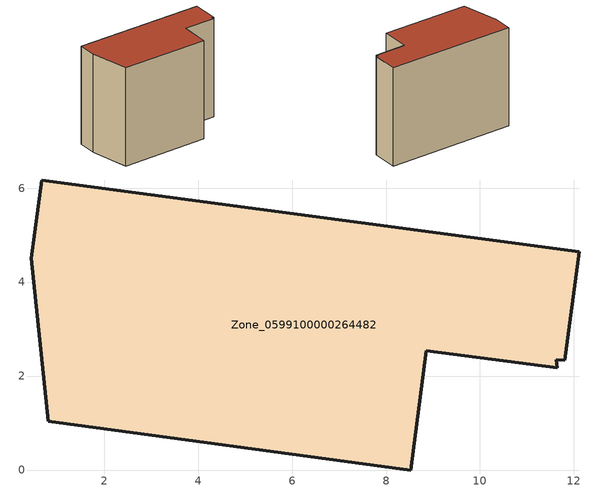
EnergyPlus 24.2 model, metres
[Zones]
Zone_0599100000264482
 floor ground (C_G): 11.64,2.17 8.86,2.54 8.52,0 0.81,1.03 0.45,4.51 0.67,6.17 12.11,4.64 11.81,2.33 11.62,2.35 z0
 wall outside (C_F): 0.67,6.17 0.45,4.51 0.81,1.03 8.52,0 8.86,2.54 11.64,2.17 11.62,2.35 11.81,2.33 12.11,4.64 0.67,6.17 z0:9.09
 roof outside (C_R): 11.81,2.33 12.11,4.64 0.67,6.17 0.45,4.51 0.81,1.03 8.52,0 8.86,2.54 11.64,2.17 11.62,2.35 z9.09
[BUILDING]
Pand.0599100000264482: North Axis=0; Terrain=City; Loads Convergence Tolerance Value=0.04; Temperature Convergence Tolerance Value=0.4; Solar Distribution=FullExterior; Maximum Number of Warmup Days=25; Minimum Number of Warmup Days=1
[Site:Location]
Rotterdam.The.Hague.AP_ZH_NLD Design_Conditions: Latitude=51.96; Longitude=4.45; Time Zone=1; Elevation=-4.5
[SITE:GROUNDTEMPERATURE:BUILDINGSURFACE]
18, 18, 18, 18, 18, 18, 18, 18, 18, 18, 18, 18
[MATERIAL] Thermal Absorptance=0.9; Solar Absorptance=0.7; Visible Absorptance=0.7
Name | Roughness | Thickness | Conductivity | Density | Specific Heat
G.TI.1946 | MediumSmooth | 0.15 | 1 | 540 | 1210
F.TI.1946 | Rough | 0.3 | 0.857143 | 1920 | 840
R.TI.1946 | MediumRough | 0.2 | 0.1 | 1500 | 1000
[CONSTRUCTION]
C_G: G.TI.1946
C_F: F.TI.1946
C_R: R.TI.1946
[ZONE]
Zone_0599100000264482: Type=1; Multiplier=1; Ceiling Height=Autocalculate; Volume=Autocalculate; Floor Area=autocalculate; Part of Total Floor Area=Yes
[ZONEINFILTRATION:DESIGNFLOWRATE]
Infil_Zone_0599100000264482: Zone or ZoneList or Space or SpaceList=Zone_0599100000264482; Schedule=AlwaysOn; Design Flow Rate Calculation Method=Flow/Area; Flow Rate per Floor Area=0.003; Constant Term Coefficient=1; Temperature Term Coefficient=0; Velocity Term Coefficient=0; Velocity Squared Term Coefficient=0
[HVACTEMPLATE:ZONE:IDEALLOADSAIRSYSTEM]
Zone_0599100000264482: Maximum Heating Supply Air Temperature=50; Minimum Cooling Supply Air Temperature=13; Maximum Heating Supply Air Humidity Ratio=0.0156; Minimum Cooling Supply Air Humidity Ratio=0.0077; Heating Limit=NoLimit; Cooling Limit=NoLimit; Dehumidification Control Type=ConstantSensibleHeatRatio; Cooling Sensible Heat Ratio=0.7; Dehumidification Setpoint=60; Humidification Control Type=None; Humidification Setpoint=30; Outdoor Air Method=None; Outdoor Air Flow Rate per Person=0.00944; Outdoor Air Flow Rate per Zone Floor Area=0; Outdoor Air Flow Rate per Zone=0; Demand Controlled Ventilation Type=None; Outdoor Air Economizer Type=NoEconomizer; Heat Recovery Type=None; Sensible Heat Recovery Effectiveness=0.7; Latent Heat Recovery Effectiveness=0.65
[ZONECONTROL:THERMOSTAT]
ThermostatControl_Zone_0599100000264482: Zone or ZoneList=Zone_0599100000264482; Control Type Schedule=DualSetpointControlType; Control 1=Thermostat_Zone_0599100000264482; Temperature Difference Between Cutout And Setpoint=0
[THERMOSTATSETPOINT:DUALSETPOINT]
Thermostat_Zone_0599100000264482: Heating Setpoint Temperature Schedule=HeatingSetpoint_Zone_0599100000264482; Cooling Setpoint Temperature Schedule=CoolingSetpoint_Zone_0599100000264482
[SCHEDULE:COMPACT]
HeatingSetpoint_Zone_0599100000264482: Through: 12/31, For: AllDays, Until: 24:00, 21
CoolingSetpoint_Zone_0599100000264482: Through: 12/31, For: AllDays, Until: 24:00, 24
DualSetpointControlType: Through: 12/31, For: AllDays, Until: 24:00, 4
AlwaysOn: Through: 12/31, For: AllDays, Until: 24:00, 1
